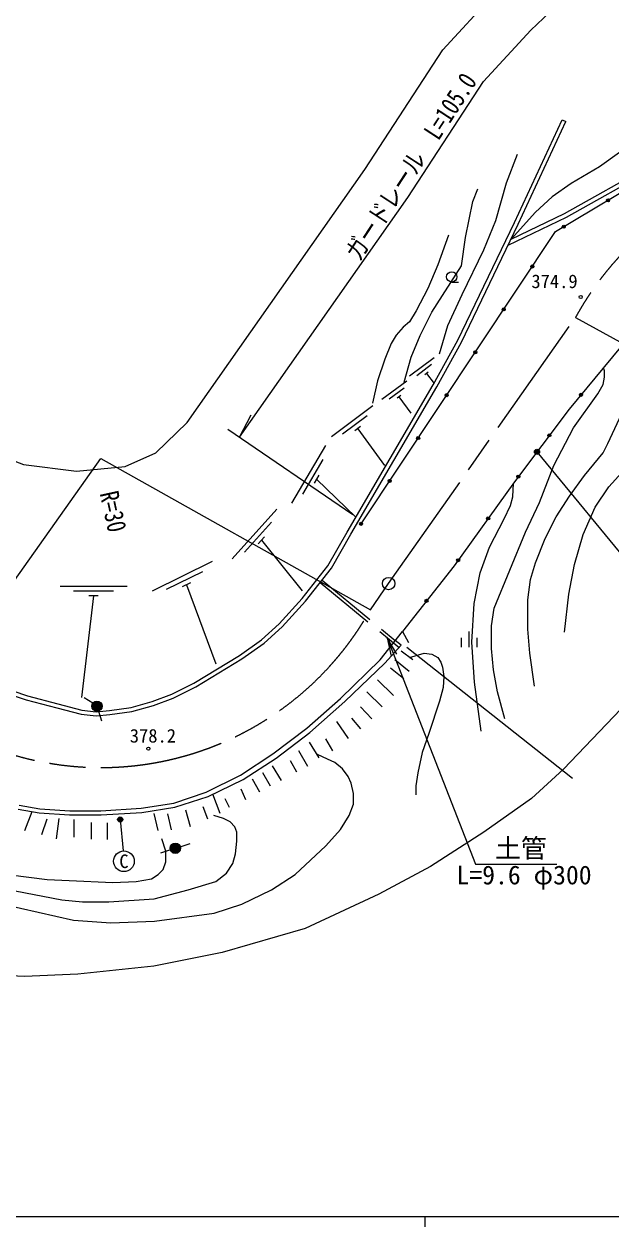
# Model space of a CAD drawing. Units: millimetres at full size, sheet at 1:1000; details may follow other scales. Extents: x 40000 to 680000, y 20000 to 380000.
# Drawn here: x 229106 to 286077, y 204000 to 320746 of the extents above; entities that cross this region are included whole.
import ezdxf
from ezdxf.enums import TextEntityAlignment as Align

# ---------------------------------------------------------------- set-up
doc = ezdxf.new("R2010")
doc.units = ezdxf.units.MM
doc.header["$LTSCALE"] = 1000
doc.linetypes.add('CHAIN', pattern=[18.5, 12, -1.5, 3.5, -1.5])
doc.linetypes.add('DASHED', pattern=[7.5, 6, -1.5])
for name, color, linetype, lineweight in [('M-BGD', 7, 'Continuous', 13), ('M-BMK', 2, 'CHAIN', 13), ('M-BMK-SRVR', 3, 'Continuous', 13), ('M-STR-HTXT', 7, 'Continuous', 13), ('M-STR-STRC', 7, 'Continuous', 13), ('M-TTL-BAND', 7, 'Continuous', 25)]:
    doc.layers.add(name, color=color, linetype=linetype, lineweight=lineweight)
doc.styles.add('ＭＳ ゴシック', font='')
doc.styles.get('ＭＳ ゴシック').set_extended_font_data('MS Gothic')

# ---------------------------------------------------------------- blocks, each defined once
blk = doc.blocks.new('open_arrow')
at = {"color": 0, "linetype": 'Continuous', "lineweight": -2}
blk.add_lwpolyline([(7.5, 1.25), (0, 0), (7.5, -1.25)], dxfattribs=at)

msp = doc.modelspace()

# ---------------------------------------------------------------- hatches: boundary and pattern name
at = {"layer": 'M-BGD'}
for points in [[(285663, 303566, -0.41421), (285715, 303772, -0.41421), (285921, 303720, -1)], [(281370, 301003, -0.41421), (281422, 301208, -0.41421), (281628, 301156, -1)], [(278360, 297093, -0.41421), (278318, 297301, -0.41421), (278526, 297342, -1)], [(275590, 292930, -0.41421), (275549, 293138, -0.41421), (275757, 293179, -1)], [(272821, 288767, -0.41421), (272779, 288975, -0.41421), (272987, 289016, -1)], [(270052, 284604, -0.41421), (270010, 284812, -0.41421), (270218, 284853, -1)], [(283268, 284874, -1), (283076, 284643, -0.41421), (283056, 284854, -0.41421)], [(267282, 280441, -0.41421), (267240, 280649, -0.41421), (267448, 280691, -1)], [(280187, 280938, -0.41421), (280216, 280728, -0.41421), (280006, 280698, -1)], [(277176, 276945, -0.41421), (277205, 276735, -0.41421), (276995, 276706, -1)], [(264513, 276278, -0.41421), (264471, 276486, -0.41421), (264679, 276528, -1)], [(261743, 272115, -0.41421), (261701, 272323, -0.41421), (261909, 272365, -1)], [(274246, 272894, -1), (274072, 272650, -0.41421), (274037, 272859, -0.41421)], [(271332, 268831, -1), (271157, 268587, -0.41421), (271123, 268797, -0.41421)], [(268265, 264883, -1), (268079, 264648, -0.41421), (268054, 264858, -0.41421)], [(235769, 254819, -0.41421), (236461, 254963, -0.41421), (236605, 254271, -1)], [(243315, 240596, -1), (244266, 240904, -1)]]:
    msp.add_hatch(color=256, dxfattribs=at).paths.add_polyline_path(points)
at = {"layer": 'M-STR-HTXT'}
for points in [[(278651, 279271, -1), (279143, 279184, -0.41421), (278853, 278981, -0.41421)], [(238280, 243355, -1), (238604, 243736, -0.41421), (238632, 243383, -0.41421)]]:
    msp.add_hatch(color=256, dxfattribs=at).paths.add_polyline_path(points)

# ---------------------------------------------------------------- linework, layer by layer
at = {"layer": 'M-BGD'}
for p, q in [((281345, 311464), (281708, 311296)), ((270621, 295708), (271287, 295708)), ((268911, 288362), (266511, 286562)), ((268665, 287690), (267225, 286610)), ((266255, 286071), (263822, 284316)), ((268347, 286964), (268011, 286712)), ((268179, 286838), (268902, 285874)), ((265997, 285404), (264537, 284351)), ((265665, 284684), (265325, 284438)), ((265495, 284561), (266636, 282980)), ((262959, 283679), (258951, 280690)), ((262427, 282721), (260022, 280927)), ((261774, 281673), (261213, 281254)), ((261493, 281463), (264110, 277894)), ((258381, 279839), (255074, 274243)), ((258107, 278491), (256123, 275134)), ((257734, 276975), (257271, 276192)), ((257502, 276584), (261311, 272876)), ((253657, 273653), (249296, 268833)), ((253119, 272387), (250502, 269495)), ((252450, 270976), (251839, 270302)), ((252144, 270639), (256098, 265737)), ((247383, 268569), (241547, 265706)), ((246414, 267592), (242912, 265875)), ((245270, 266530), (244453, 266129)), ((244861, 266329), (247739, 258648)), ((239104, 266153), (232604, 266153)), ((237804, 265703), (233904, 265703)), ((235854, 265253), (234667, 255399)), ((236309, 265253), (235399, 265253)), ((272327, 260283), (272327, 261783)), ((265718, 260465), (265139, 260922)), ((271577, 260283), (271577, 261183)), ((273077, 260283), (273077, 261183)), ((266859, 259043), (265713, 259883)), ((265962, 257185), (264683, 258225)), ((266482, 257905), (265086, 259043)), ((264963, 255586), (263403, 257105)), ((263853, 254463), (262374, 255942)), ((235769, 254819), (234932, 255367)), ((236328, 254065), (236610, 253106)), ((261801, 252331), (260935, 253370)), ((262881, 253330), (261775, 254489)), ((260612, 251421), (259466, 253060)), ((257763, 249544), (256829, 251051)), ((259093, 250195), (258400, 251368)), ((256660, 248697), (255771, 250205)), ((254091, 247334), (253217, 248767)), ((255590, 248154), (254956, 249240)), ((253036, 246792), (252282, 248088)), ((250638, 245450), (250186, 246475)), ((251995, 246204), (251272, 247470)), ((248138, 244122), (247439, 245992)), ((249046, 244700), (248639, 245543)), ((229184, 242487), (229890, 244314)), ((242111, 242472), (241745, 244125)), ((243425, 242527), (243073, 244098)), ((245254, 242825), (244802, 244442)), ((246958, 243561), (246486, 244788)), ((230817, 242078), (231342, 243619)), ((232264, 241656), (232522, 243654)), ((233955, 241818), (233955, 243539)), ((235660, 241636), (235660, 243265)), ((237193, 241608), (237193, 243230)), ((243315, 240596), (242364, 240287)), ((244266, 240904), (245217, 241212))]:
    msp.add_line(p, q, dxfattribs=at)
at = {"layer": 'M-BGD', "linetype": 'DASHED'}
for p, q in [((257847, 266547), (265504, 260233)), ((258033, 266783), (265139, 260922))]:
    msp.add_line(p, q, dxfattribs=at)
at = {"layer": 'M-BGD'}
for points in [[(293828, 320058), (292585, 318018), (291748, 316358), (290672, 313693), (289526, 311332), (288844, 310270), (287951, 309260), (286918, 308270), (284961, 306882), (282205, 305263), (280386, 303982), (278742, 302474), (276380, 299865)], [(276380, 299865), (281573, 302354), (289877, 307013), (297512, 310845), (299177, 311488), (300658, 311974), (302274, 312411), (303508, 312627), (305141, 312833), (306901, 312944), (309953, 312966), (312711, 312822), (315663, 312432), (318480, 311806), (320973, 310986), (323015, 309993), (326273, 308113), (329586, 305767), (333494, 302183), (336340, 299246)], [(261826, 272240), (280692, 300597), (290252, 306306), (297836, 310112), (299446, 310734), (300887, 311207), (302448, 311629), (303627, 311835), (305216, 312036), (306929, 312144), (309935, 312166), (312638, 312025), (315524, 311643), (318267, 311034), (320672, 310243), (322639, 309286), (325841, 307438), (329083, 305143), (332936, 301609), (335950, 298499), (339873, 294058)], [(276102, 299288), (281758, 301999), (290064, 306659), (297674, 310479), (299312, 311111), (300773, 311590), (302361, 312020), (303567, 312231), (305178, 312435), (306915, 312544), (309944, 312566), (312675, 312423), (315593, 312037), (318374, 311420), (320823, 310615), (322827, 309639), (326057, 307775), (329334, 305455), (333215, 301896), (336244, 298771), (342541, 291643)], [(226558, 256503), (229441, 255558), (232399, 254777), (234726, 254171), (236104, 254003), (237397, 254126), (239500, 254407), (241540, 254988), (243438, 255695), (245592, 256765), (250035, 259475), (252155, 260972), (253863, 262530), (256115, 264995), (258608, 268159), (260469, 271434), (268818, 285723), (271209, 290057), (276714, 301479), (281345, 311464)], [(258941, 267936), (260815, 271234), (269166, 285525), (271565, 289874), (277076, 301308), (281708, 311296)], [(269420, 288732), (270259, 291503), (271628, 294513), (273752, 298826), (274891, 301684), (275943, 305325), (277017, 308119)], [(265994, 285997), (266679, 288431), (267565, 290521), (268693, 292787), (271562, 297291), (271968, 300033), (272656, 303509), (273165, 304747)], [(336584, 285661), (332770, 290120), (329806, 293136), (326432, 295819), (322769, 298271), (319726, 299892), (317348, 300887), (314740, 301579), (312689, 301964), (310739, 302090), (308551, 301906), (306271, 301535), (302587, 300713), (299742, 299726), (296865, 298217), (294444, 296731), (291789, 294546), (288715, 291447), (282016, 283364), (276699, 276313), (270848, 268156), (265830, 261798), (266436, 260739)], [(270310, 300258), (269278, 297362), (268300, 295095), (267172, 292902), (266510, 291855), (265894, 291324), (265236, 290537), (264736, 289735), (264137, 288221), (263432, 286104), (262928, 283938)], [(281565, 261731), (281987, 265416), (282537, 268309), (283377, 271218), (284543, 273849), (285869, 275837), (287147, 277210), (288020, 278503), (290018, 283020), (293266, 289411), (294282, 290878), (297628, 294553), (299435, 295951), (301221, 297164), (302463, 297966), (303141, 298778), (303538, 299566), (303914, 300353), (304142, 301060)], [(278652, 256501), (278207, 259675), (278022, 262026), (278022, 264864), (278261, 266840), (278739, 268442), (279676, 270806), (280762, 272926), (282038, 274914), (283502, 276935), (285327, 279120), (285775, 280025), (288286, 285451), (290661, 289771), (291521, 291808), (292107, 293160), (292357, 294139), (292543, 295167)], [(275792, 253307), (275066, 255947), (274679, 258062), (274479, 260147), (274479, 262343), (274746, 264045), (277782, 271429), (279135, 274308), (280539, 277909), (282432, 281550), (284809, 284848), (285307, 285757), (285467, 286482), (285467, 287104), (285366, 287406)], [(273467, 252108), (272831, 256858), (272558, 260755), (272801, 264506), (273393, 267482), (274273, 269969), (275700, 272720), (276330, 274010), (276563, 274860), (276616, 276197)], [(228624, 244943), (230623, 244591), (233546, 244400), (236572, 244400), (240491, 244631), (243637, 245121), (246800, 246211), (250121, 247859), (253265, 249911), (256545, 252396), (259836, 255303), (263663, 259051), (265830, 261798)], [(228535, 244553), (230575, 244193), (233533, 244000), (236584, 244000), (240533, 244233), (243733, 244731), (246981, 245765), (250360, 247434), (253564, 249508), (256843, 251981), (260247, 255010), (264115, 258728), (265715, 260460), (265718, 260465)], [(266535, 259280), (267946, 259684), (268676, 259581), (269275, 259268), (269551, 258827), (269716, 258321), (269855, 257422), (269804, 256367), (269443, 255016), (268391, 251891), (267757, 250034), (267317, 248070), (267139, 246804), (267139, 245932)], [(227034, 235317), (233915, 233763), (237519, 233524), (241756, 233685), (247566, 234456), (250255, 235342), (253123, 236714), (255410, 238215), (258416, 240989), (259820, 242584), (260675, 243946), (261081, 245048), (261081, 246065), (260862, 247056), (260553, 247712), (260026, 248476), (259271, 249066), (258571, 249403), (257579, 249840)], [(228239, 236611), (232775, 235738), (234765, 235551), (237333, 235551), (241730, 235845), (245030, 236717), (247717, 237522), (248755, 238332), (249372, 239278), (249619, 240224), (249755, 241426), (249755, 242312), (249557, 242846), (249109, 243310), (248481, 243655), (247526, 243930)], [(227788, 238161), (231351, 237735), (233491, 237632), (237720, 237424), (239990, 237517), (241489, 237795), (242135, 238195), (242625, 238677), (242854, 239421), (242854, 240469), (242495, 241678)]]:
    msp.add_lwpolyline(points, dxfattribs=at)
at = {"layer": 'M-BGD', "linetype": 'DASHED'}
msp.add_lwpolyline([(191445, 274321), (205721, 266747), (218464, 259793), (221433, 258201), (224029, 257002), (226427, 256125), (229327, 255174), (232297, 254390), (234651, 253777), (236099, 253600), (237443, 253728), (239582, 254015), (241665, 254608), (243597, 255327), (245785, 256415), (250255, 259141), (252406, 260660), (254146, 262247), (256420, 264736), (258941, 267936)], dxfattribs=at)
at = {"layer": 'M-BGD'}
for centre, radius in [((285792, 303643), 150), ((281499, 301080), 150), ((270621, 296208), 500), ((278443, 297217), 150), ((283138, 294258), 150), ((275674, 293054), 150), ((272904, 288892), 150), ((270135, 284729), 150), ((283172, 284758), 150), ((267365, 280566), 150), ((280096, 280818), 150), ((277086, 276826), 150), ((264596, 276403), 150), ((261826, 272240), 150), ((274159, 272772), 150), ((271245, 268709), 150), ((268172, 264765), 150), ((236187, 254545), 500), ((241176, 250427), 150), ((243791, 240750), 500)]:
    msp.add_circle(centre, radius, dxfattribs=at)
at = {"layer": 'M-BMK'}
msp.add_lwpolyline([(262726, 263899), (264500, 266445), (282637, 292265)], dxfattribs=at)
for centre, start, end in [((308936, 277829), 39.78703, 151.23602), ((236568, 278588), 234.6609, 330.68547)]:
    msp.add_arc(centre, 30000, start, end, dxfattribs=at)
at = {"layer": 'M-BMK-SRVR'}
msp.add_circle((264500, 266445), 600, dxfattribs=at)
at = {"layer": 'M-STR-HTXT'}
for p, q in [((250029, 280640), (251147, 282825)), ((248874, 281426), (261028, 273152)), ((278897, 279228), (295787, 258654)), ((282333, 247528), (266258, 260236)), ((238442, 243545), (238713, 240487))]:
    msp.add_line(p, q, dxfattribs=at)
for points in [[(123429, 343062), (126331, 335151), (127457, 332153), (128293, 330522), (129311, 329020), (130552, 327601), (132087, 326251), (133433, 325334), (145096, 320206), (185945, 301663), (225738, 279266), (229056, 277989), (234201, 277363), (238929, 277819), (241890, 279129), (244929, 282077), (262180, 306636)], [(262180, 306636), (269746, 318231), (274714, 323654), (278697, 327462), (284374, 331903), (288161, 334286), (294156, 337296), (298962, 338882), (302531, 339799), (307391, 340301), (313439, 340301), (319557, 339723), (326809, 338052), (331005, 336457), (335051, 334371), (338909, 332084), (342680, 329419), (346476, 326452), (349680, 323350), (354860, 317681)], [(250029, 280640), (266368, 303904), (273710, 315156), (278289, 320154), (281973, 323677), (287254, 327807), (290620, 329926), (296072, 332663), (300369, 334081), (303415, 334863), (307649, 335301), (313203, 335301), (318757, 334776), (325352, 333256), (328965, 331883), (332628, 329995), (336187, 327885), (339696, 325405), (343188, 322676), (346092, 319864), (355352, 309729)], [(282637, 292265), (308936, 277829), (331988, 297027)], [(219215, 254115), (236568, 278588), (262726, 263899)], [(264366, 261172), (272933, 239193), (280833, 239193)], [(287046, 254249), (281460, 248420), (278365, 245571), (273736, 242313), (268567, 238984), (263537, 236291), (256388, 232967), (248334, 230634), (241698, 229324), (234326, 228518), (229151, 228302), (219454, 228746)]]:
    msp.add_lwpolyline(points, dxfattribs=at)
for centre in [(278897, 279228), (238442, 243545)]:
    msp.add_circle(centre, 250, dxfattribs=at)
at = {"layer": 'M-STR-STRC'}
msp.add_circle((238801, 239491), 1000, dxfattribs=at)
at = {"layer": 'M-TTL-BAND'}
for p, q in [((40000, 205000), (579000, 205000)), ((268000, 205000), (268000, 204000))]:
    msp.add_line(p, q, dxfattribs=at)

# ---------------------------------------------------------------- block references
at = {"layer": 'M-STR-HTXT', "xscale": 240, "yscale": 240, "rotation": 291.3}
msp.add_blockref('open_arrow', (264366, 261172), dxfattribs=at)

# ---------------------------------------------------------------- texts
at = {"layer": 'M-BGD', "style": 'ＭＳ ゴシック'}
for s, p in [('374.9', (278355, 295779)), ('378.2', (239370, 251673))]:
    msp.add_text(s, height=1320, dxfattribs=at).set_placement(p, align=Align.MIDDLE_LEFT)
at = {"layer": 'M-STR-HTXT', "style": 'ＭＳ ゴシック', "width": 0.8}
msp.add_text('ガードレール\u3000L=105.0', height=1833, rotation=56.876, dxfattribs=at).set_placement((267867, 306107), align=Align.BOTTOM_CENTER)
msp.add_text('R=30', height=1833, rotation=282.432, dxfattribs=at).set_placement((237339, 275389), align=Align.MIDDLE_LEFT)
at = {"layer": 'M-STR-HTXT', "style": 'ＭＳ ゴシック'}
for s, p in [('土管     ', (274833, 239293)), ('L=9.6 φ300', (271084, 236693))]:
    msp.add_text(s, height=1833, dxfattribs=at).set_placement(p, align=Align.BOTTOM_LEFT)
at = {"layer": 'M-STR-STRC', "style": 'ＭＳ ゴシック'}
msp.add_text('C', height=1320, dxfattribs=at).set_placement((238801, 239491), align=Align.MIDDLE_CENTER)

doc.saveas('drawing.dxf')
